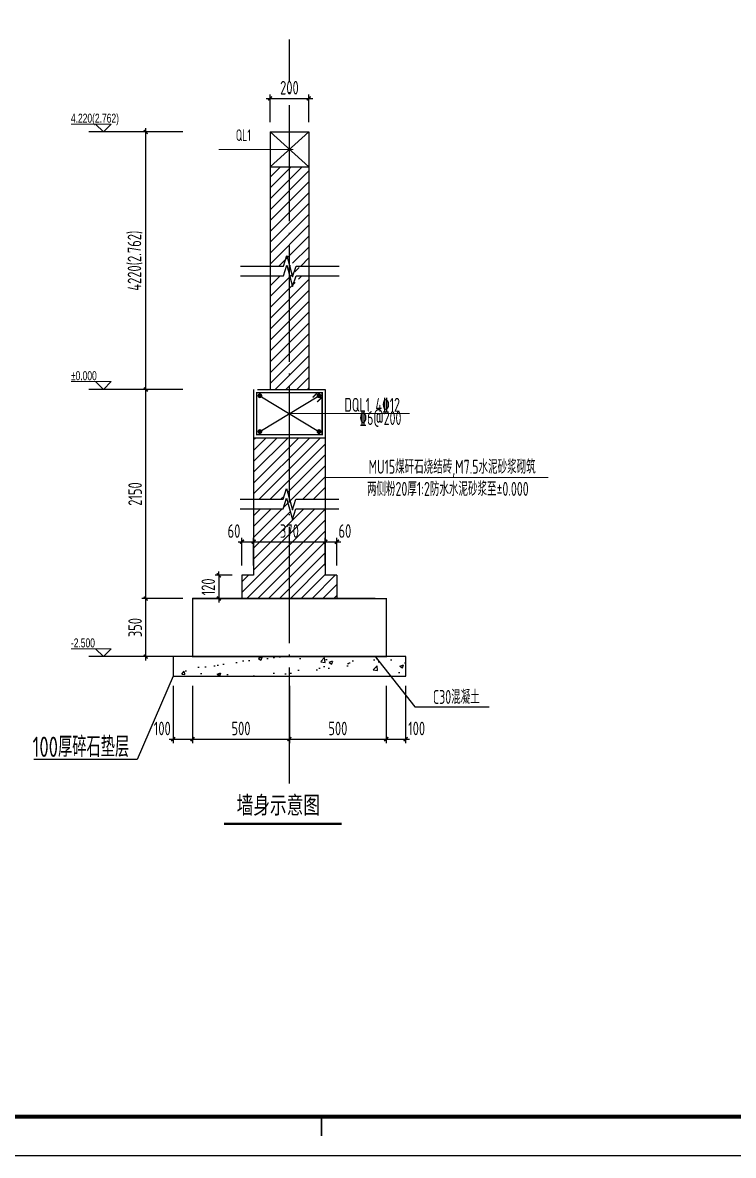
# Model space of a CAD drawing. Extents: x 753177 to 2169292, y -530934 to -273477.
# Drawn here: x 2120279 to 2138621, y -464184 to -434936 of the extents above; entities that cross this region are included whole.
import ezdxf
from ezdxf.enums import TextEntityAlignment as Align

# ---------------------------------------------------------------- set-up
doc = ezdxf.new("R2010")
doc.units = 0
doc.header["$LTSCALE"] = 1500
doc.header["$MEASUREMENT"] = 0
doc.linetypes.add('DOTE', pattern=[2.42, 2, -0.2, 0.02, -0.2])
doc.layers.get('Defpoints').update_dxf_attribs({"color": 252})
for name, color, linetype in [('00-tk', 151, 'Continuous'), ('AXIS', 3, 'Continuous'), ('BASE', 7, 'Continuous'), ('DIM', 3, 'Continuous'), ('TEXT', 7, 'Continuous'), ('THIN', 7, 'Continuous'), ('WINDOW', 4, 'Continuous'), ('标注', 7, 'Continuous')]:
    doc.layers.add(name, color=color, linetype=linetype)
for name, color, linetype, lineweight in [('REIND', 1, 'Continuous', 0), ('REINL', 1, 'Continuous', 0), ('TD-DIM', 7, 'Continuous', 13), ('TD-TEXT', 2, 'Continuous', 13), ('TK', 252, 'Continuous', 13)]:
    doc.layers.add(name, color=color, linetype=linetype, lineweight=lineweight)
doc.styles.add('H350', font='Tssdeng.shx', dxfattribs={"width": 0.65, "height": 360, "bigfont": 'tssdchn.shx'})
doc.styles.add('T&D', font='haiwenrs.shx', dxfattribs={"width": 0.7, "bigfont": 'hztxt.shx'})
doc.styles.add('TSSD_Dimension', font='Tssdeng.shx', dxfattribs={"width": 0.7, "bigfont": 'hztxt.shx'})
doc.styles.add('TSSD_Rein', font='Tssdeng.shx', dxfattribs={"width": 0.7, "bigfont": 'hztxt.shx'})
doc.styles.add('YG图名', font='simhei.ttf', dxfattribs={"width": 0.7, "height": 600})
doc.dimstyles.new('TSSD_100_100', dxfattribs={"dimtxt": 350, "dimasz": 100, "dimexe": 100, "dimexo": 250, "dimgap": 100, "dimtad": 1, "dimdec": 0, "dimzin": 0, "dimdsep": 46, "dimtxsty": 'TSSD_Dimension', "dimblk": 'ARCHTICK', "dimblk1": 'ARCHTICK', "dimblk2": 'ARCHTICK', "dimcen": 0, "dimdle": 100, "dimclrt": 7, "dimadec": 0, "dimazin": 0, "dimtfac": 1, "dimtdec": 0, "dimtix": 1, "dimtmove": 2, "dimatfit": 3, "dimfxl": 0, "dimtolj": 1, "dimtzin": 0, "dimarcsym": 0})
doc.dimstyles.new('TSSD_20_100', dxfattribs={"dimtxt": 350, "dimasz": 100, "dimexe": 100, "dimexo": 250, "dimgap": 100, "dimtad": 1, "dimdec": 0, "dimlfac": 0.2, "dimzin": 0, "dimdsep": 46, "dimtxsty": 'TSSD_Dimension', "dimblk": 'ARCHTICK', "dimblk1": 'ARCHTICK', "dimblk2": 'ARCHTICK', "dimcen": 0, "dimdle": 100, "dimclrt": 7, "dimadec": 0, "dimazin": 0, "dimtfac": 1, "dimtdec": 0, "dimtix": 1, "dimtmove": 2, "dimatfit": 3, "dimfxl": 0, "dimtolj": 1, "dimtzin": 0, "dimarcsym": 0})
pattern_1 = [(45, (2100988.54, -432327.38), (-140.3165, 140.3165), [])]
pattern_2 = [(45, (2100888.54, -432327.38), (-140.3165, 140.3165), [])]

# ---------------------------------------------------------------- blocks, each defined once
blk = doc.blocks.new('A$C67844AE1')
at = {"layer": '00-tk'}
for p, q in [((3750, 1500), (124650, 1500)), ((0, 0), (126150, 0))]:
    blk.add_line(p, q, dxfattribs=at)
at = {"layer": '00-tk', "const_width": 150}
blk.add_lwpolyline([(3750, 87600), (124650, 87600), (124650, 1500), (3750, 1500)], close=True, dxfattribs=at)
at = {"layer": '00-tk', "const_width": 52.5}
blk.add_lwpolyline([(64200, 750), (64200, 1500)], dxfattribs=at)
blk = doc.blocks.new('_ArchTick')
at = {"color": 0, "linetype": 'ByBlock', "const_width": 0.4}
blk.add_lwpolyline([(-0.5, -0.5), (0.5, 0.5)], dxfattribs=at)
blk = doc.blocks.new('*D1409')
at = {"layer": 'Defpoints', "color": 0, "transparency": 16777216}
for p in [(2126239, -448339), (2125939, -449207), (2126239, -449207)]:
    blk.add_point(p, dxfattribs=at)
at = {"layer": 'DIM', "color": 0, "lineweight": -2, "transparency": 16777216}
for p, q in [((2125839, -448339), (2126339, -448339)), ((2125939, -448957), (2125939, -448239)), ((2126239, -448957), (2126239, -448239))]:
    blk.add_line(p, q, dxfattribs=at)
at = {"layer": 'DIM', "color": 0, "lineweight": -2, "transparency": 16777216, "xscale": 100, "yscale": 100, "zscale": 100, "rotation": 180}
blk.add_blockref('_ArchTick', (2125939, -448339), dxfattribs=at)
at = {"layer": 'DIM', "color": 0, "lineweight": -2, "transparency": 16777216, "xscale": 100, "yscale": 100, "zscale": 100}
blk.add_blockref('_ArchTick', (2126239, -448339), dxfattribs=at)
at = {"layer": 'DIM', "color": 7, "transparency": 16777216, "insert": (2125733, -448064), "char_height": 350, "attachment_point": 5, "style": 'TSSD_Dimension'}
blk.add_mtext('\\A1;60', dxfattribs=at)
blk = doc.blocks.new('*D1410')
at = {"layer": 'Defpoints', "color": 0, "transparency": 16777216}
for p in [(2128089, -448339), (2126239, -449207), (2128089, -449207)]:
    blk.add_point(p, dxfattribs=at)
at = {"layer": 'DIM', "color": 0, "lineweight": -2, "transparency": 16777216}
for p, q in [((2126139, -448339), (2128189, -448339)), ((2126239, -448957), (2126239, -448239)), ((2128089, -448957), (2128089, -448239))]:
    blk.add_line(p, q, dxfattribs=at)
at = {"layer": 'DIM', "color": 0, "lineweight": -2, "transparency": 16777216, "xscale": 100, "yscale": 100, "zscale": 100, "rotation": 180}
blk.add_blockref('_ArchTick', (2126239, -448339), dxfattribs=at)
at = {"layer": 'DIM', "color": 0, "lineweight": -2, "transparency": 16777216, "xscale": 100, "yscale": 100, "zscale": 100}
blk.add_blockref('_ArchTick', (2128089, -448339), dxfattribs=at)
at = {"layer": 'DIM', "color": 7, "transparency": 16777216, "insert": (2127164, -448064), "char_height": 350, "attachment_point": 5, "style": 'TSSD_Dimension'}
blk.add_mtext('\\A1;370', dxfattribs=at)
blk = doc.blocks.new('*D1411')
at = {"layer": 'Defpoints', "color": 0, "transparency": 16777216}
for p in [(2128389, -448339), (2128089, -449207), (2128389, -449207)]:
    blk.add_point(p, dxfattribs=at)
at = {"layer": 'DIM', "color": 0, "lineweight": -2, "transparency": 16777216}
for p, q in [((2127989, -448339), (2128489, -448339)), ((2128089, -448957), (2128089, -448239)), ((2128389, -448957), (2128389, -448239))]:
    blk.add_line(p, q, dxfattribs=at)
at = {"layer": 'DIM', "color": 0, "lineweight": -2, "transparency": 16777216, "xscale": 100, "yscale": 100, "zscale": 100, "rotation": 180}
blk.add_blockref('_ArchTick', (2128089, -448339), dxfattribs=at)
at = {"layer": 'DIM', "color": 0, "lineweight": -2, "transparency": 16777216, "xscale": 100, "yscale": 100, "zscale": 100}
blk.add_blockref('_ArchTick', (2128389, -448339), dxfattribs=at)
at = {"layer": 'DIM', "color": 7, "transparency": 16777216, "insert": (2128596, -448064), "char_height": 350, "attachment_point": 5, "style": 'TSSD_Dimension'}
blk.add_mtext('\\A1;60', dxfattribs=at)
blk = doc.blocks.new('*D1412')
at = {"layer": 'Defpoints', "color": 0, "transparency": 16777216}
for p in [(2125939, -449207), (2125343, -449807), (2125939, -449807)]:
    blk.add_point(p, dxfattribs=at)
at = {"layer": 'DIM', "color": 0, "lineweight": -2, "transparency": 16777216}
for p, q in [((2125689, -449207), (2125243, -449207)), ((2125343, -449207), (2125343, -449107)), ((2125343, -449207), (2125343, -449807)), ((2125689, -449807), (2125243, -449807)), ((2125343, -449807), (2125343, -449907))]:
    blk.add_line(p, q, dxfattribs=at)
at = {"layer": 'DIM', "color": 0, "lineweight": -2, "transparency": 16777216, "xscale": 100, "yscale": 100, "zscale": 100}
for p, rotation in [((2125343, -449207), 270), ((2125343, -449807), 90)]:
    blk.add_blockref('_ArchTick', p, dxfattribs=dict(at, rotation=rotation))
at = {"layer": 'DIM', "color": 7, "transparency": 16777216, "insert": (2125068, -449507), "char_height": 350, "attachment_point": 5, "rotation": 90, "style": 'TSSD_Dimension'}
blk.add_mtext('\\A1;120', dxfattribs=at)
blk = doc.blocks.new('*D1413')
at = {"layer": 'Defpoints', "color": 0, "transparency": 16777216}
for p in [(2123456, -449807), (2124664, -449807), (2124664, -451307)]:
    blk.add_point(p, dxfattribs=at)
at = {"layer": 'DIM', "color": 0, "lineweight": -2, "transparency": 16777216}
for p, q in [((2124414, -449807), (2123356, -449807)), ((2123456, -451407), (2123456, -449707)), ((2124414, -451307), (2123356, -451307))]:
    blk.add_line(p, q, dxfattribs=at)
at = {"layer": 'DIM', "color": 0, "lineweight": -2, "transparency": 16777216, "xscale": 100, "yscale": 100, "zscale": 100}
for p, rotation in [((2123456, -449807), 90), ((2123456, -451307), 270)]:
    blk.add_blockref('_ArchTick', p, dxfattribs=dict(at, rotation=rotation))
at = {"layer": 'DIM', "color": 7, "transparency": 16777216, "insert": (2123181, -450557), "char_height": 350, "attachment_point": 5, "rotation": 90, "style": 'TSSD_Dimension'}
blk.add_mtext('\\A1;350', dxfattribs=at)
blk = doc.blocks.new('*D1414')
at = {"layer": 'Defpoints', "color": 0, "transparency": 16777216}
for p in [(2123456, -437758), (2124664, -437758), (2124664, -444408)]:
    blk.add_point(p, dxfattribs=at)
at = {"layer": 'DIM', "color": 0, "lineweight": -2, "transparency": 16777216}
for p, q in [((2124414, -437758), (2123356, -437758)), ((2123456, -444508), (2123456, -437658)), ((2124414, -444408), (2123356, -444408))]:
    blk.add_line(p, q, dxfattribs=at)
at = {"layer": 'DIM', "color": 0, "lineweight": -2, "transparency": 16777216, "xscale": 100, "yscale": 100, "zscale": 100}
for p, rotation in [((2123456, -437758), 90), ((2123456, -444408), 270)]:
    blk.add_blockref('_ArchTick', p, dxfattribs=dict(at, rotation=rotation))
at = {"layer": 'DIM', "color": 7, "transparency": 16777216, "insert": (2123181, -441083), "char_height": 350, "attachment_point": 5, "rotation": 90, "style": 'TSSD_Dimension'}
blk.add_mtext('\\A1;4220(2.762)', dxfattribs=at)
blk = doc.blocks.new('TD_标高')
at = {"layer": 'TD-DIM'}
blk.add_lwpolyline([(-12.5, 3.05), (3.05, 3.05), (0, 0), (-3.05, 3.05)], dxfattribs=at)
at = {"layer": 'TD-TEXT', "style": 'T&D', "width": 0.7}
blk.add_attdef('%%P0.000', (-12.57, 3.58), '', height=3.5, dxfattribs=at)
blk = doc.blocks.new('*D1415')
at = {"layer": 'Defpoints', "color": 0, "transparency": 16777216}
for p in [(2127664, -436892), (2126664, -437758), (2127664, -437758)]:
    blk.add_point(p, dxfattribs=at)
at = {"layer": 'DIM', "color": 0, "lineweight": -2, "transparency": 16777216}
for p, q in [((2126564, -436892), (2127764, -436892)), ((2126664, -437508), (2126664, -436792)), ((2127664, -437508), (2127664, -436792))]:
    blk.add_line(p, q, dxfattribs=at)
at = {"layer": 'DIM', "color": 0, "lineweight": -2, "transparency": 16777216, "xscale": 100, "yscale": 100, "zscale": 100, "rotation": 180}
blk.add_blockref('_ArchTick', (2126664, -436892), dxfattribs=at)
at = {"layer": 'DIM', "color": 0, "lineweight": -2, "transparency": 16777216, "xscale": 100, "yscale": 100, "zscale": 100}
blk.add_blockref('_ArchTick', (2127664, -436892), dxfattribs=at)
at = {"layer": 'DIM', "color": 7, "transparency": 16777216, "insert": (2127164, -436617), "char_height": 350, "attachment_point": 5, "style": 'TSSD_Dimension'}
blk.add_mtext('\\A1;200', dxfattribs=at)
blk = doc.blocks.new('*D1416')
at = {"layer": 'Defpoints', "color": 0, "transparency": 16777216}
for p in [(2123456, -444408), (2124664, -444408), (2124664, -449807)]:
    blk.add_point(p, dxfattribs=at)
at = {"layer": 'DIM', "color": 0, "lineweight": -2, "transparency": 16777216}
for p, q in [((2124414, -444408), (2123356, -444408)), ((2123456, -449907), (2123456, -444308)), ((2124414, -449807), (2123356, -449807))]:
    blk.add_line(p, q, dxfattribs=at)
at = {"layer": 'DIM', "color": 0, "lineweight": -2, "transparency": 16777216, "xscale": 100, "yscale": 100, "zscale": 100}
for p, rotation in [((2123456, -444408), 90), ((2123456, -449807), 270)]:
    blk.add_blockref('_ArchTick', p, dxfattribs=dict(at, rotation=rotation))
at = {"layer": 'DIM', "color": 7, "transparency": 16777216, "insert": (2123181, -447108), "char_height": 350, "attachment_point": 5, "rotation": 90, "style": 'TSSD_Dimension'}
blk.add_mtext('\\A1;2150', dxfattribs=at)
blk = doc.blocks.new('*D1417')
at = {"layer": 'Defpoints', "color": 0, "transparency": 16777216}
for p in [(2124164, -451807), (2124664, -451807), (2124664, -453437)]:
    blk.add_point(p, dxfattribs=at)
at = {"layer": 'DIM', "color": 0, "lineweight": -2, "transparency": 16777216}
for p, q in [((2124164, -452057), (2124164, -453537)), ((2124664, -452057), (2124664, -453537)), ((2124064, -453437), (2124764, -453437))]:
    blk.add_line(p, q, dxfattribs=at)
at = {"layer": 'DIM', "color": 0, "lineweight": -2, "transparency": 16777216, "xscale": 100, "yscale": 100, "zscale": 100, "rotation": 180}
blk.add_blockref('_ArchTick', (2124164, -453437), dxfattribs=at)
at = {"layer": 'DIM', "color": 0, "lineweight": -2, "transparency": 16777216, "xscale": 100, "yscale": 100, "zscale": 100}
blk.add_blockref('_ArchTick', (2124664, -453437), dxfattribs=at)
at = {"layer": 'DIM', "color": 7, "transparency": 16777216, "insert": (2123882, -453162), "char_height": 350, "attachment_point": 5, "style": 'TSSD_Dimension'}
blk.add_mtext('\\A1;100', dxfattribs=at)
blk = doc.blocks.new('*D1418')
at = {"layer": 'Defpoints', "color": 0, "transparency": 16777216}
for p in [(2129664, -451807), (2130164, -451807), (2130164, -453437)]:
    blk.add_point(p, dxfattribs=at)
at = {"layer": 'DIM', "color": 0, "lineweight": -2, "transparency": 16777216}
for p, q in [((2129664, -452057), (2129664, -453537)), ((2130164, -452057), (2130164, -453537)), ((2129564, -453437), (2130264, -453437))]:
    blk.add_line(p, q, dxfattribs=at)
at = {"layer": 'DIM', "color": 0, "lineweight": -2, "transparency": 16777216, "xscale": 100, "yscale": 100, "zscale": 100, "rotation": 180}
blk.add_blockref('_ArchTick', (2129664, -453437), dxfattribs=at)
at = {"layer": 'DIM', "color": 0, "lineweight": -2, "transparency": 16777216, "xscale": 100, "yscale": 100, "zscale": 100}
blk.add_blockref('_ArchTick', (2130164, -453437), dxfattribs=at)
at = {"layer": 'DIM', "color": 7, "transparency": 16777216, "insert": (2130447, -453162), "char_height": 350, "attachment_point": 5, "style": 'TSSD_Dimension'}
blk.add_mtext('\\A1;100', dxfattribs=at)
blk = doc.blocks.new('*D1419')
at = {"layer": 'Defpoints', "color": 0, "transparency": 16777216}
for p in [(2127164, -451807), (2129664, -451807), (2129664, -453437)]:
    blk.add_point(p, dxfattribs=at)
at = {"layer": 'DIM', "color": 0, "lineweight": -2, "transparency": 16777216}
for p, q in [((2127164, -452057), (2127164, -453537)), ((2129664, -452057), (2129664, -453537)), ((2127064, -453437), (2129764, -453437))]:
    blk.add_line(p, q, dxfattribs=at)
at = {"layer": 'DIM', "color": 0, "lineweight": -2, "transparency": 16777216, "xscale": 100, "yscale": 100, "zscale": 100, "rotation": 180}
blk.add_blockref('_ArchTick', (2127164, -453437), dxfattribs=at)
at = {"layer": 'DIM', "color": 0, "lineweight": -2, "transparency": 16777216, "xscale": 100, "yscale": 100, "zscale": 100}
blk.add_blockref('_ArchTick', (2129664, -453437), dxfattribs=at)
at = {"layer": 'DIM', "color": 7, "transparency": 16777216, "insert": (2128414, -453162), "char_height": 350, "attachment_point": 5, "style": 'TSSD_Dimension'}
blk.add_mtext('\\A1;500', dxfattribs=at)
blk = doc.blocks.new('*D1420')
at = {"layer": 'Defpoints', "color": 0, "transparency": 16777216}
for p in [(2124664, -451807), (2127164, -451807), (2127164, -453437)]:
    blk.add_point(p, dxfattribs=at)
at = {"layer": 'DIM', "color": 0, "lineweight": -2, "transparency": 16777216}
for p, q in [((2124664, -452057), (2124664, -453537)), ((2127164, -452057), (2127164, -453537)), ((2124564, -453437), (2127264, -453437))]:
    blk.add_line(p, q, dxfattribs=at)
at = {"layer": 'DIM', "color": 0, "lineweight": -2, "transparency": 16777216, "xscale": 100, "yscale": 100, "zscale": 100, "rotation": 180}
blk.add_blockref('_ArchTick', (2124664, -453437), dxfattribs=at)
at = {"layer": 'DIM', "color": 0, "lineweight": -2, "transparency": 16777216, "xscale": 100, "yscale": 100, "zscale": 100}
blk.add_blockref('_ArchTick', (2127164, -453437), dxfattribs=at)
at = {"layer": 'DIM', "color": 7, "transparency": 16777216, "insert": (2125914, -453162), "char_height": 350, "attachment_point": 5, "style": 'TSSD_Dimension'}
blk.add_mtext('\\A1;500', dxfattribs=at)

msp = doc.modelspace()

# ---------------------------------------------------------------- hatches: boundary and pattern name
h = msp.add_hatch()
h.set_pattern_fill('ANSI31', color=256, scale=62.5)
h.set_pattern_definition(pattern_1)
h.paths.add_polyline_path([(2127664.5, -441221.4), (2127664.5, -438658.3), (2126664.5, -438658.3), (2126664.5, -441221.4), (2127102, -441221.4), (2127189.5, -440946.4), (2127339.5, -441496.4), (2127427, -441221.4)])
h = msp.add_hatch()
h.set_pattern_fill('ANSI31', color=256, scale=62.5)
h.set_pattern_definition(pattern_1)
h.paths.add_polyline_path([(2127664.5, -444408), (2127664.5, -441471.4), (2127427, -441471.4), (2127339.5, -441746.4), (2127189.5, -441196.4), (2127102, -441471.4), (2126664.5, -441471.4), (2126664.5, -444408)])
h = msp.add_hatch()
h.set_pattern_fill('ANSI31', color=256, scale=62.5)
h.set_pattern_definition(pattern_2)
h.paths.add_polyline_path([(2128089.5, -445658), (2126239.5, -445658), (2126239.5, -447241.9), (2127002, -447241.9), (2127089.5, -446966.9), (2127239.5, -447516.9), (2127327, -447241.9), (2128089.5, -447241.9)])
h = msp.add_hatch()
h.set_pattern_fill('ANSI31', color=256, scale=62.5)
h.set_pattern_definition(pattern_2)
h.paths.add_polyline_path([(2128089.5, -447491.9), (2127327, -447491.9), (2127239.5, -447766.9), (2127089.5, -447216.9), (2127002, -447491.9), (2126239.5, -447491.9), (2126239.5, -449207.3), (2125939.5, -449207.3), (2125939.5, -449807.3), (2128389.5, -449807.3), (2128389.5, -449207.3), (2128089.5, -449207.3)])
at = {"layer": '标注'}
h = msp.add_hatch(dxfattribs=at)
h.set_pattern_fill('AR-CONC', color=251, scale=5, style=0)
h.set_pattern_definition([(50, (1224933.9, -1464251.85), (910.92334, -79.69543), [95.25, -1047.75]), (355, (1224933.9, -1464251.8), (-176.2141, 955.2832), [76.2, -838.2]), (100.451, (1225009.8, -1464258.5), (734.7125, 875.58344), [80.95, -890.45]), (46.1842, (1224933.9, -1463997.8), (1355.3952, -210.2116), [142.875, -1571.625]), (96.6356, (1225046.9, -1464015.4), (1187.0212, 1237.1278), [121.425, -1335.675]), (351.184, (1224933.9, -1463997.8), (1187.023, 1237.1256), [114.3, -1257.3]), (21, (1225060.9, -1464061.35), (758.0744, -511.3276), [95.25, -1047.75]), (326, (1225060.9, -1464061.3), (309.01014, 920.9398), [76.2, -838.2]), (71.4514, (1225124.1, -1464104), (1067.08245, 409.6143), [80.95, -890.45]), (37.5, (1224933.9, -1464251.85), (15.44302, 422.775194), [0, -828.04, 0, -850.9, 0, -841.375]), (7.5, (1224933.9, -1464251.85), (334.09831, 500.90287), [0, -485.14, 0, -808.99, 0, -320.675]), (327.5, (1224650.7, -1464251.85), (677.95298, -28.64372), [0, -317.5, 0, -990.6, 0, -1314.45]), (317.5, (1224523.7, -1464251.85), (740.6459, 127.13246), [0, -412.75, 0, -657.86, 0, -933.45])])
h.paths.add_polyline_path([(2130164.5, -451807.3), (2130164.5, -451307.3), (2124268.6, -451307.3), (2124268.6, -451807.3)])

# ---------------------------------------------------------------- linework, layer by layer
at = {"ltscale": 0.5}
for p, q in [((2126664.5, -437758.3), (2126664.5, -444408)), ((2126664.5, -438658.3), (2127664.5, -437758.3)), ((2126664.5, -437758.3), (2127664.5, -438658.3)), ((2127664.5, -437758.3), (2127664.5, -444408)), ((2126664.5, -438658.3), (2127664.5, -438658.3)), ((2126239.5, -444408), (2126239.5, -449207.3)), ((2126339.5, -444408), (2128089.5, -444408)), ((2128089.5, -444408), (2128089.5, -449207.3)), ((2126402, -444570.5), (2127927, -445495.5)), ((2126402, -445495.5), (2127927, -444570.5)), ((2126239.5, -445658), (2128089.5, -445658)), ((2125939.5, -449207.3), (2125939.5, -449807.3)), ((2126239.5, -449207.3), (2125939.5, -449207.3)), ((2128389.5, -449207.3), (2128089.5, -449207.3)), ((2128389.5, -449207.3), (2128389.5, -449807.3)), ((2129376.6, -449807.3), (2124660.7, -449807.3)), ((2129522.4, -451307.3), (2124806.5, -451307.3))]:
    msp.add_line(p, q, dxfattribs=at)
at = {"layer": 'AXIS', "color": 253, "linetype": 'DOTE'}
msp.add_line((2127164.5, -454585.5), (2127164.5, -435371.1), dxfattribs=at)
at = {"layer": 'BASE', "linetype": 'Continuous', "ltscale": 100, "const_width": 35}
msp.add_lwpolyline([(2124664.5, -451307.3), (2124664.5, -449807.3), (2129664.5, -449807.3), (2129664.5, -451307.3), (2124664.5, -451307.3)], dxfattribs=at)
at = {"layer": 'REIND', "ltscale": 0.5, "const_width": 62.5}
for points in [[(2126370.7, -444570.5, 1), (2126433.2, -444570.5, 1)], [(2127895.7, -444570.5, 1), (2127958.2, -444570.5, 1)], [(2126370.7, -445495.5, 1), (2126433.2, -445495.5, 1)], [(2127895.7, -445495.5, 1), (2127958.2, -445495.5, 1)]]:
    msp.add_lwpolyline(points, format="xyb", close=True, dxfattribs=at)
at = {"layer": 'REINL', "ltscale": 0.5, "const_width": 37.5}
msp.add_lwpolyline([(2128008.2, -444489.2), (2126320.7, -444489.2), (2126320.7, -445576.7), (2128008.2, -445576.7)], close=True, dxfattribs=at)
for points in [[(2127763.5, -444619.1), (2127893.4, -444489.2)], [(2128008.2, -444604.1), (2127878.4, -444734)]]:
    msp.add_lwpolyline(points, dxfattribs=at)
at = {"layer": 'TD-TEXT', "ltscale": 0.5}
for p, q in [((2127264.5, -438208.3), (2125340.5, -438208.3)), ((2127164.5, -445033), (2130261.4, -445033)), ((2128089.5, -446679.6), (2133844.3, -446679.6))]:
    msp.add_line(p, q, dxfattribs=at)
at = {"layer": 'TD-TEXT', "ltscale": 0.5, "const_width": 58.3}
msp.add_lwpolyline([(2125474.1, -455621.2), (2128510.3, -455621.2)], dxfattribs=at)
at = {"layer": 'TEXT', "ltscale": 99}
for p, q in [((2124164.5, -451807.3), (2123232.1, -453965.1)), ((2123232.1, -453965.1), (2120568.3, -453965.1))]:
    msp.add_line(p, q, dxfattribs=at)
at = {"layer": 'TEXT', "ltscale": 100}
msp.add_lwpolyline([(2129376.6, -451307.3), (2130401.6, -452607.3), (2132319.1, -452607.3)], dxfattribs=at)
at = {"layer": 'THIN', "ltscale": 0.5}
for p, q in [((2123455.8, -437758.3), (2121988, -437758.3)), ((2123455.8, -444408), (2121988, -444408)), ((2123455.8, -451307.3), (2121988, -451307.3))]:
    msp.add_line(p, q, dxfattribs=at)
for points in [[(2125897.1, -441221.4), (2127009.6, -441221.4), (2127097.1, -440946.4), (2127247.1, -441496.4), (2127334.6, -441221.4), (2128447.1, -441221.4)], [(2125897.1, -441471.4), (2127009.6, -441471.4), (2127097.1, -441196.4), (2127247.1, -441746.4), (2127334.6, -441471.4), (2128447.1, -441471.4)], [(2125889.5, -447241.9), (2127002, -447241.9), (2127089.5, -446966.9), (2127239.5, -447516.9), (2127327, -447241.9), (2128439.5, -447241.9)], [(2125889.5, -447491.9), (2127002, -447491.9), (2127089.5, -447216.9), (2127239.5, -447766.9), (2127327, -447491.9), (2128439.5, -447491.9)]]:
    msp.add_lwpolyline(points, dxfattribs=at)
at = {"layer": 'WINDOW', "linetype": 'ByBlock'}
msp.add_line((2126664.5, -437758.3), (2127664.5, -437758.3), dxfattribs=at)
msp.add_lwpolyline([(2124164.5, -451807.3), (2130164.5, -451807.3), (2130164.5, -451307.3), (2124164.5, -451307.3)], close=True, dxfattribs=at)

# ---------------------------------------------------------------- block references
at = {"layer": 'TD-DIM'}
ref = msp.add_blockref('TD_标高', (2122363, -451307.3), dxfattribs=dict(at, xscale=66.6999999997206, yscale=66.6999999997206, zscale=66.6999999997206))
ref.add_attrib('%%P0.000', '-2.500', (2121524.6, -451068.7), dxfattribs={"height": 233.45, "style": 'T&D', "width": 0.7})
at = {"layer": 'TEXT'}
ref = msp.add_blockref('TD_标高', (2122363, -437758.3), dxfattribs=dict(at, xscale=66.6999999997206, yscale=66.6999999997206, zscale=66.6999999997206))
ref.add_attrib('%%P0.000', '4.220(2.762)', (2121524.6, -437519.7), dxfattribs={"layer": 'TD-DIM', "height": 233.45, "style": 'T&D', "width": 0.7})
ref = msp.add_blockref('TD_标高', (2122363, -444408), dxfattribs=dict(at, xscale=66.6999999997206, yscale=66.6999999997206, zscale=66.6999999997206))
ref.add_attrib('%%P0.000', '%%P0.000', (2121524.6, -444169.4), dxfattribs={"layer": 'TD-DIM', "height": 233.45, "style": 'T&D', "width": 0.7})
at = {"layer": 'TK', "color": 2, "linetype": 'ByBlock', "xscale": 0.6666666665114462, "yscale": 0.6666666665114462, "zscale": 0.6666666665114462}
msp.add_blockref('A$C67844AE1', (2085191.6, -464184.4), dxfattribs=at)

# ---------------------------------------------------------------- texts
at = {"layer": 'TEXT'}
for s, height, style, width, p in [('QL1', 300, 'TSSD_Rein', 0.649665, (2125781, -438081.5)), ('%%1326@200', 360, 'H350', 0.65, (2128968.7, -445434))]:
    msp.add_text(s, height=height, dxfattribs=dict(at, style=style, width=width)).set_placement(p, align=Align.BOTTOM_LEFT)
at = {"layer": 'TEXT', "style": 'H350', "width": 0.65}
for s, p in [('DQL1 4%%13212', (2128583, -444985)), ('MU15煤矸石烧结砖,M7.5水泥砂浆砌筑', (2129207.9, -446584.7)), ('两侧粉20厚1:2防水水泥砂浆至%%P0.000', (2129164.6, -447156))]:
    msp.add_text(s, height=360, dxfattribs=at).set_placement(p)
msp.add_text('C30混凝土', height=360, dxfattribs=at).set_placement((2131471.8, -452527.3), align=Align.CENTER)
at = {"layer": 'TEXT', "ltscale": 99, "style": 'TSSD_Rein', "width": 0.7}
msp.add_text('100厚碎石垫层', height=525, dxfattribs=at).set_placement((2120534.8, -453897.8))
at = {"layer": 'TEXT', "style": 'YG图名', "width": 0.7}
msp.add_text('墙身示意图', height=450, dxfattribs=at).set_placement((2126877.4, -455129.9), align=Align.MIDDLE)

# ---------------------------------------------------------------- dimensions: what is measured, and where the dimension line sits
at = {"layer": 'DIM'}
for base, p1, p2, picture, middle in [((2127664.5, -436892.1), (2126664.5, -437758.3), (2127664.5, -437758.3), '*D1415', (2127164.5, -436617.1)), ((2128089.5, -448339.2), (2126239.5, -449207.3), (2128089.5, -449207.3), '*D1410', (2127164.5, -448064.2)), ((2127164.5, -453437), (2124664.5, -451807.3), (2127164.5, -451807.3), '*D1420', (2125914.5, -453162)), ((2129664.5, -453437), (2127164.5, -451807.3), (2129664.5, -451807.3), '*D1419', (2128414.5, -453162))]:
    dim = msp.add_linear_dim(base=base, p1=p1, p2=p2, dimstyle='TSSD_20_100', dxfattribs=at)
    dim.commit()
    dim.dimension.update_dxf_attribs({"geometry": picture, "text_midpoint": middle})
for base, p1, p2, text, picture, middle in [((2123455.8, -437758.3), (2124664.5, -444408), (2124664.5, -437758.3), '4220(2.762)', '*D1414', (2123180.8, -441083.1)), ((2123455.8, -444408), (2124664.5, -449807.3), (2124664.5, -444408), '2150', '*D1416', (2123180.8, -447107.7)), ((2123455.8, -449807.3), (2124664.5, -451307.3), (2124664.5, -449807.3), '350', '*D1413', (2123180.8, -450557.3))]:
    dim = msp.add_linear_dim(base=base, p1=p1, p2=p2, angle=90, text=text, dimstyle='TSSD_100_100', dxfattribs=at)
    dim.commit()
    dim.dimension.update_dxf_attribs({"geometry": picture, "text_midpoint": middle})
for base, p1, p2, picture, middle in [((2126239.5, -448339.2), (2125939.5, -449207.3), (2126239.5, -449207.3), '*D1409', (2125732.6, -448064.2)), ((2128389.5, -448339.2), (2128089.5, -449207.3), (2128389.5, -449207.3), '*D1411', (2128596.4, -448064.2)), ((2124664.5, -453437), (2124164.5, -451807.3), (2124664.5, -451807.3), '*D1417', (2123882.2, -453162)), ((2130164.5, -453437), (2129664.5, -451807.3), (2130164.5, -451807.3), '*D1418', (2130446.7, -453162))]:
    dim = msp.add_linear_dim(base=base, p1=p1, p2=p2, dimstyle='TSSD_20_100', dxfattribs=at)
    dim.commit()
    dim.dimension.update_dxf_attribs({"geometry": picture, "text_midpoint": middle, "dimtype": 160})
dim = msp.add_linear_dim(base=(2125342.9, -449807.3), p1=(2125939.5, -449207.3), p2=(2125939.5, -449807.3), angle=90, dimstyle='TSSD_20_100', dxfattribs=at)
dim.commit()
dim.dimension.update_dxf_attribs({"geometry": '*D1412', "text_midpoint": (2125067.9, -449507.3)})

doc.saveas('drawing.dxf')
